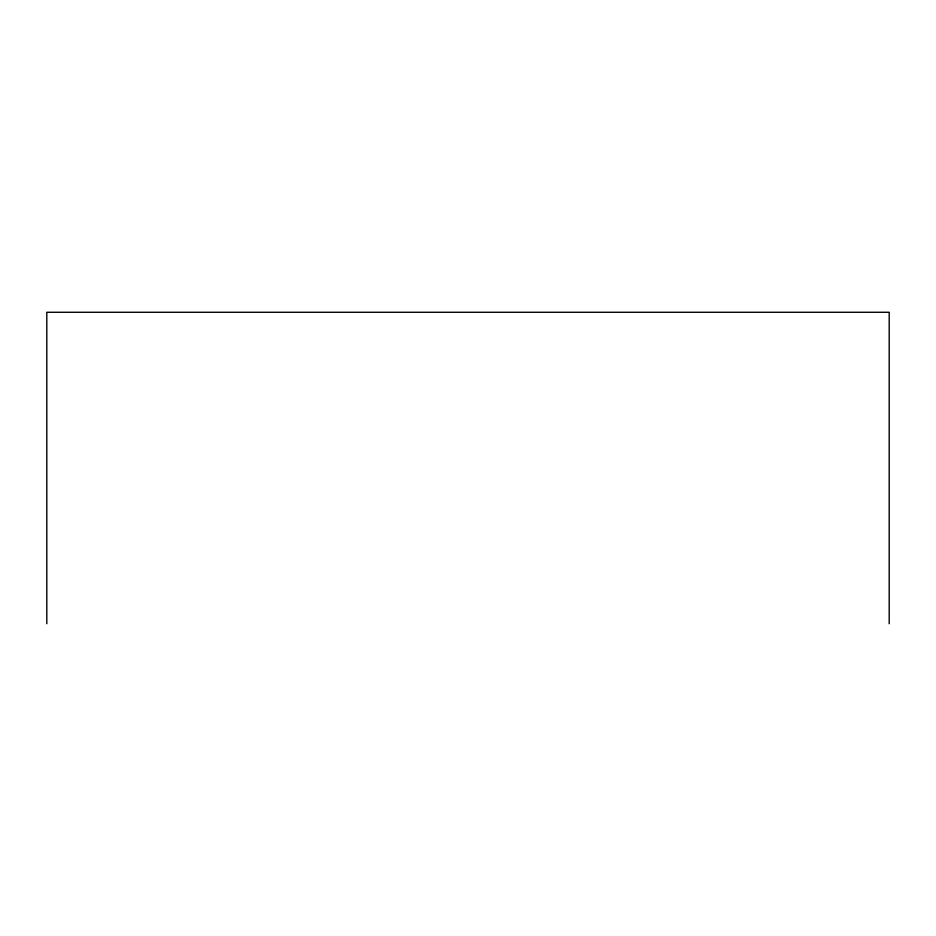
<?xml version="1.0" encoding="UTF-8"?>
<svg xmlns="http://www.w3.org/2000/svg" width="936" height="936" viewBox="0 0 936 936"><rect width="100%" height="100%" fill="white"/><g stroke="black" fill="none" stroke-linecap="round" stroke-linejoin="round"><path stroke-width="1.4" d="M889.2 623.727L889.2 312.273L46.8 312.273L46.8 623.727"/></g></svg>
